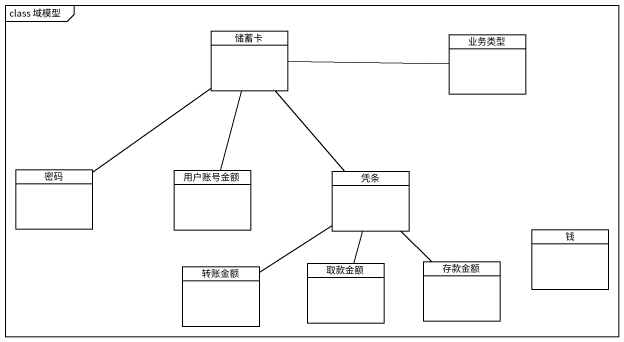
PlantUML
@startuml
mainframe class 域模型
hide circle
hide empty members
class 储蓄卡
class 业务类型
class 密码
class 用户账号金额
class 凭条
class 钱
class 转账金额
class 取款金额
class 存款金额
储蓄卡 -right- 业务类型
储蓄卡 -- 用户账号金额
储蓄卡 -- 凭条
密码 -up- 储蓄卡
凭条 -- 转账金额
凭条 -- 取款金额
凭条 -- 存款金额
@enduml
